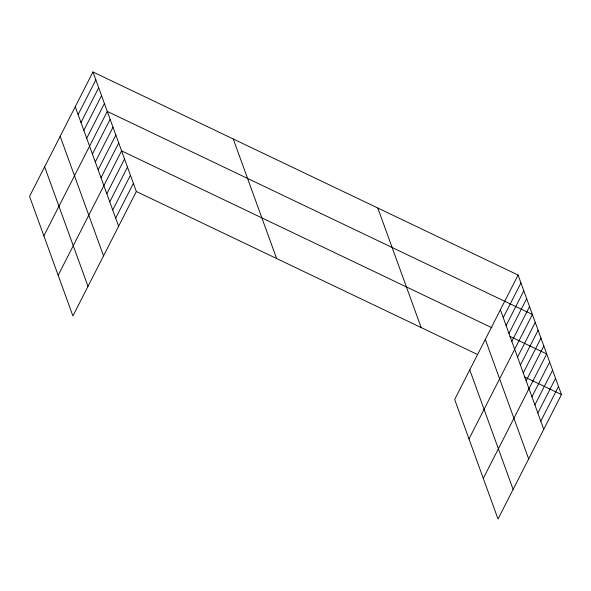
<?xml version="1.0" encoding="UTF-8"?>
<svg xmlns="http://www.w3.org/2000/svg" width="591" height="591" viewBox="0 0 591 591"><rect width="100%" height="100%" fill="white"/><g stroke="black" fill="none" stroke-linecap="round" stroke-linejoin="round"><path stroke-width="0.89" d="M92.964 71.969L29.55 196.419L72.915 315.963L136.329 191.506L92.964 71.969L518.085 275.037L561.45 394.581L498.036 519.031L454.671 399.494L518.085 275.037M78.115 114.602L95.823 79.859M80.982 122.492L98.682 87.749M83.841 130.382L101.549 95.639M86.707 138.272L104.408 103.528M43.86 235.868L107.274 111.418L532.395 314.486L468.988 438.943M92.432 154.052L110.133 119.308M95.291 161.941L112.999 127.198M98.15 169.831L115.858 135.088M101.017 177.721L118.717 142.978M58.169 275.317L121.583 150.868L492.059 327.835M106.823 193.737L124.531 158.994M109.778 201.871L127.479 167.12M112.726 209.997L130.426 175.254M115.673 218.123L133.374 183.38M503.244 317.677L520.944 282.926M506.103 325.567L523.811 290.816M508.969 333.457L526.67 298.706M511.828 341.347L529.536 306.596M517.553 357.127L535.261 322.376M520.412 365.016L538.12 330.266M523.279 372.906L540.979 338.155M526.138 380.796L543.846 346.045M483.298 478.392L546.705 353.935L510.003 336.405M531.952 396.812L549.652 362.069M534.899 404.938L552.607 370.195M537.847 413.072L555.555 378.321M540.795 421.198L558.502 386.455M136.329 191.506L477.439 354.452M524.749 377.051L561.45 394.581M500.385 309.787L543.742 429.332M485.3 339.389L528.664 458.934M469.756 369.885L513.121 489.429M377.797 208.025L421.161 327.569M233.253 138.981L276.618 258.526M75.256 106.712L118.621 226.257M60.171 136.314L103.536 255.859M44.635 166.817L88 286.362"/></g></svg>
